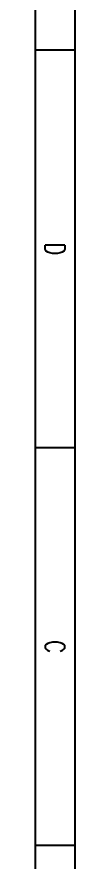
# Model space of a CAD drawing. Header units: inches. Extents: x 6 to 109360, y -14990 to 740552.
# Drawn here: x 590.3 to 600.3, y -8800 to -8585.9 of the extents above; entities that cross this region are included whole.
import ezdxf
from ezdxf.enums import TextEntityAlignment as Align

# ---------------------------------------------------------------- set-up
doc = ezdxf.new("R2010")
doc.units = ezdxf.units.IN
doc.header["$MEASUREMENT"] = 0
doc.layers.add('图框', color=4, linetype='Continuous')
doc.styles.add('HZ', font='txt_____.ttf', dxfattribs={"width": 0.7, "bigfont": 'HZTXT'})

# ---------------------------------------------------------------- blocks, each defined once
blk = doc.blocks.new('tk1')
at = {"layer": '图框'}
for p, q in [((-831, 584), (10, 584)), ((-403, 584), (-403, 574)), ((-302.25, 584), (-302.25, 574)), ((-201.5, 584), (-201.5, 574))]:
    blk.add_line(p, q, dxfattribs=at)
at = {"layer": '图框', "color": 1}
blk.add_line((-806, 574), (0, 574), dxfattribs=at)
at = {"layer": '图框', "style": 'HZ', "width": 0.7}
for s, p in [('D', (-352.63, 576.5)), ('C', (-251.88, 576.5))]:
    blk.add_text(s, height=5, dxfattribs=at).set_placement(p, align=Align.CENTER)

msp = doc.modelspace()

# ---------------------------------------------------------------- block references
at = {"linetype": 'Continuous', "rotation": 270}
msp.add_blockref('tk1', (16.26462, -8997.31705), dxfattribs=at)

doc.saveas('drawing.dxf')
